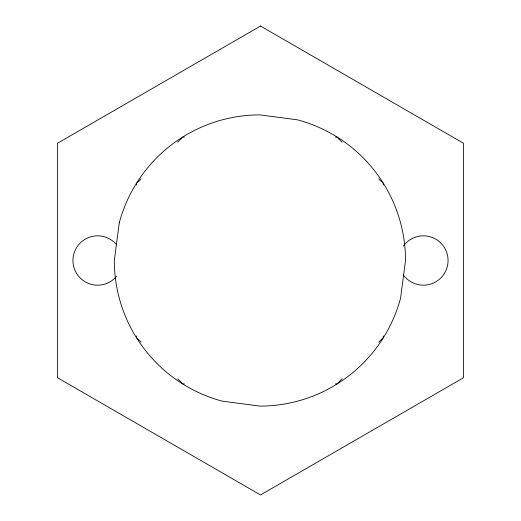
<?xml version="1.0" encoding="UTF-8"?>
<svg xmlns="http://www.w3.org/2000/svg" width="521" height="521" viewBox="0 0 521 521"><rect width="100%" height="100%" fill="white"/><g stroke="black" fill="none" stroke-linecap="round" stroke-linejoin="round"><path stroke-width="0.78" d="M141.093 178.807L136.528 183.379L136.528 185.001M177.654 142.246L182.799 137.108L184.421 137.108M342.186 378.754L337.041 383.892L335.42 383.892M378.747 342.193L383.313 337.621L383.313 335.999M335.42 137.108L337.041 137.108L342.186 142.246M184.421 383.892L182.799 383.892L177.654 378.754M378.747 178.807L383.313 183.379L383.313 185.001M141.093 342.193L136.528 337.621L136.528 335.999M116.691 276.163A24.676 24.676 0 0 1 80.748 278.514A24.676 24.676 0 0 1 80.748 242.486A24.676 24.676 0 0 1 116.691 244.837M403.319 246.127A24.676 24.676 0 0 1 439.854 242.122A24.676 24.676 0 0 1 439.854 278.878A24.676 24.676 0 0 1 403.319 274.873M119.276 222.812L114.314 260.5A145.606 145.606 0 0 0 222.233 401.144L259.92 406.106A145.606 145.606 0 0 0 400.564 298.188L405.527 260.5A145.606 145.606 0 0 0 297.608 119.856L259.92 114.894A145.606 145.606 0 0 0 119.276 222.812M260.5 26.05L57.46 143.275L57.46 377.725L260.5 494.95L463.54 377.725L463.54 143.275L260.5 26.05"/></g></svg>
